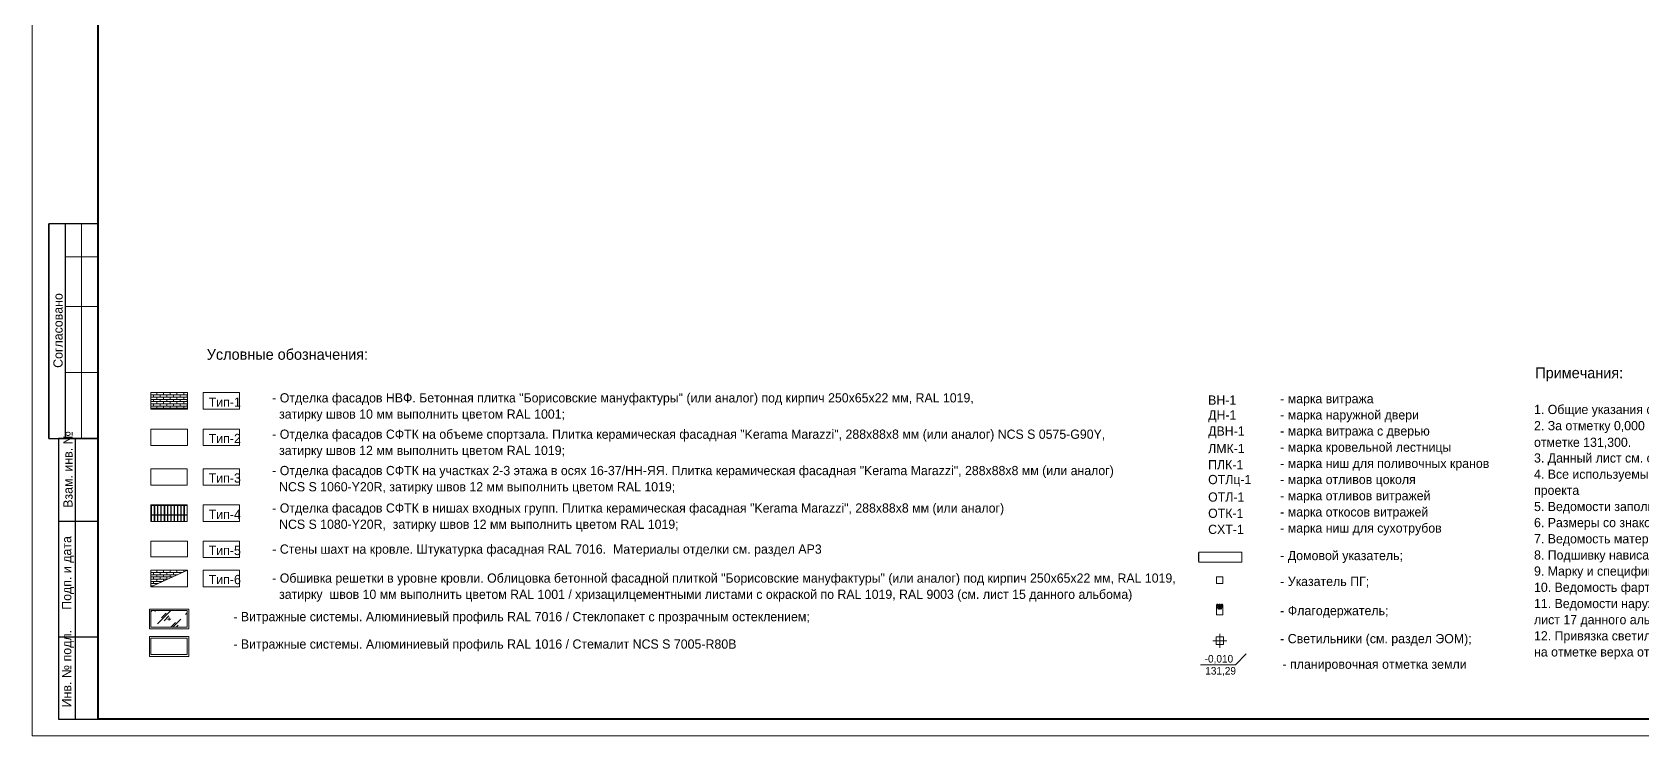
# Model space of a CAD drawing. Header units: millimetres. Extents: x 2294 to 908349, y -83289 to 219220.
# Drawn here: x 817891 to 868243, y 157878 to 179874 of the extents above; entities that cross this region are included whole.
import ezdxf

# ---------------------------------------------------------------- set-up
doc = ezdxf.new("R2010")
doc.units = ezdxf.units.MM
doc.layers.add('PDF _Геометрия', color=7, linetype='Continuous')
doc.layers.add('PDF _Текст', color=7, linetype='Continuous')

msp = doc.modelspace()

# ---------------------------------------------------------------- linework, layer by layer
at = {"layer": 'PDF _Геометрия', "lineweight": 18}
msp.add_lwpolyline([(904737.1, 219219.5), (817891.4, 219219.5), (817891.4, 157877.6), (904737.1, 157877.6)], dxfattribs=at)
at = {"layer": 'PDF _Геометрия', "lineweight": 40}
msp.add_lwpolyline([(904230, 218703.7), (904230, 158393.4), (819954.8, 158393.4), (819954.8, 218703.7)], close=True, dxfattribs=at)
at = {"layer": 'PDF _Геометрия', "lineweight": 30}
for points in [[(819954.8, 173881.9), (818407.2, 173881.9), (818407.2, 167171.6), (819954.8, 167171.6), (818713.3, 167171.6), (818713.3, 158393.4), (819954.8, 158393.4)], [(818407.2, 167171.6), (818407.2, 173881.9)], [(818923.1, 173881.9), (818923.1, 167171.6)], [(819233.5, 167171.6), (819233.5, 158393.4)], [(818713.3, 164588), (819954.8, 164588)], [(818713.3, 160972.7), (819954.8, 160972.7)]]:
    msp.add_lwpolyline(points, dxfattribs=at)
at = {"layer": 'PDF _Геометрия', "lineweight": 9}
for points in [[(819438.9, 173881.9), (819438.9, 167171.6)], [(819954.8, 173881.9), (819954.8, 167171.6)], [(818923.1, 172850.2), (819954.8, 172850.2)], [(818923.1, 171302.7), (819954.8, 171302.7)], [(818923.1, 169235), (819954.8, 169235)], [(854389.7, 163604.4), (854385.3, 163600), (854380.9, 163591.3), (854380.9, 163582.5), (854380.9, 163342.1), (854380.9, 163333.3), (854385.3, 163324.6), (854389.7, 163320.2)], [(854389.7, 163582.5), (854389.7, 163342.1)], [(855688, 163617.5), (854415.9, 163617.5)], [(854415.9, 163307.1), (855688, 163307.1)], [(821602.9, 161750.8), (821642.2, 161790.2)], [(821729.6, 161768.3), (821747.1, 161790.2)], [(821812.7, 161374.9), (822228, 161790.2)], [(821935.1, 161562.8), (822079.4, 161707.1)], [(822691.4, 161667.8), (822743.9, 161720.2)], [(854949.2, 161969.4), (854936.1, 161969.4), (854936.1, 161663.4), (855141.6, 161663.4), (855141.6, 161969.4), (855124.1, 161969.4)], [(854949.2, 161978.1), (854984.2, 161851.4), (854984.2, 161847), (854988.6, 161842.6), (854993, 161838.2), (854997.3, 161838.2), (855001.7, 161838.2), (855006.1, 161842.6), (855010.4, 161847), (855010.4, 161851.4), (855014.8, 161851.4), (855014.8, 161855.7), (855010.4, 161860.1), (854979.8, 161986.9)], [(855023.6, 161969.4), (854984.2, 161969.4)], [(855001.7, 161938.8), (855001.7, 161943.2), (855001.7, 161947.5), (854997.3, 161947.5), (854993, 161947.5), (854993, 161943.2), (854993, 161938.8)], [(854997.3, 161916.9), (855001.7, 161943.2)], [(855023.6, 161982.5), (855023.6, 161855.7)], [(855054.2, 161860.1), (855054.2, 161855.7), (855054.2, 161851.4), (855049.8, 161847), (855049.8, 161842.6), (855045.4, 161842.6), (855041, 161838.2), (855036.7, 161838.2), (855032.3, 161842.6), (855027.9, 161842.6), (855027.9, 161847), (855023.6, 161851.4), (855023.6, 161855.7), (855023.6, 161860.1)], [(855054.2, 161855.7), (855054.2, 161982.5)], [(855093.5, 161969.4), (855054.2, 161969.4)], [(855097.9, 161986.9), (855062.9, 161860.1)], [(855067.3, 161860.1), (855062.9, 161860.1), (855062.9, 161855.7), (855062.9, 161851.4), (855067.3, 161851.4), (855067.3, 161847), (855071.6, 161842.6), (855076, 161838.2), (855080.4, 161838.2), (855084.8, 161838.2), (855089.1, 161842.6), (855093.5, 161847), (855093.5, 161851.4), (855128.5, 161978.1)], [(855084.8, 161938.8), (855084.8, 161943.2), (855084.8, 161947.5), (855080.4, 161947.5), (855076, 161947.5), (855076, 161943.2), (855076, 161938.8)], [(855076, 161943.2), (855080.4, 161916.9)], [(822018.2, 161475.4), (822166.8, 161624)], [(822123.1, 161527.9), (822223.6, 161527.9)], [(822171.2, 161580.3), (822171.2, 161479.8)], [(822228, 161269.9), (822372.3, 161418.6)], [(822293.6, 161269.9), (822542.8, 161519.1)], [(822398.5, 161269.9), (822459.7, 161331.1)], [(854826.8, 160850.3), (855264, 160850.3)], [(855045.4, 161060.1), (855045.4, 160627.3)], [(855862.9, 160443.7), (855539.4, 160102.7)], [(855539.4, 160098.4), (854433.4, 160098.4)]]:
    msp.add_lwpolyline(points, dxfattribs=at)
for points in [[(822748.2, 168605.4), (821607.2, 168605.4), (821607.2, 168089.6), (822748.2, 168089.6)], [(824378.8, 168605.4), (824378.8, 168089.6), (823242.2, 168089.6), (823242.2, 168605.4)], [(821607.2, 167468.8), (821607.2, 166953), (822748.2, 166953), (822748.2, 167468.8)], [(824378.8, 167468.8), (824378.8, 166953), (823242.2, 166953), (823242.2, 167468.8)], [(821607.2, 166227.3), (821607.2, 165711.5), (822743.9, 165711.5), (822743.9, 166227.3)], [(824378.8, 166227.3), (824378.8, 165711.5), (823242.2, 165711.5), (823242.2, 166227.3)], [(821607.2, 165095.1), (821607.2, 164574.9), (822743.9, 164574.9), (822743.9, 165095.1)], [(824378.8, 165095.1), (824378.8, 164574.9), (823242.2, 164574.9), (823242.2, 165095.1)], [(822748.2, 163958.5), (821607.2, 163958.5), (821607.2, 163468.8), (822748.2, 163468.8)], [(824378.8, 163967.2), (824378.8, 163451.4), (823242.2, 163451.4), (823242.2, 163967.2)], [(855731.7, 163617.5), (854389.7, 163617.5), (854389.7, 163307.1), (855731.7, 163307.1)], [(822748.2, 163053.5), (821607.2, 163053.5), (821607.2, 162537.7)], [(821607.2, 162537.7), (822748.2, 162537.7), (822748.2, 163053.5)], [(824378.8, 163053.5), (824378.8, 162537.7), (823242.2, 162537.7), (823242.2, 163053.5)], [(855141.6, 162843.7), (854936.1, 162843.7), (854936.1, 162638.2), (855141.6, 162638.2)], [(854936.1, 162638.2), (855141.6, 162638.2), (855141.6, 162843.7), (854936.1, 162843.7)], [(822791.9, 161217.5), (822791.9, 161838.2), (821563.5, 161838.2), (821563.5, 161217.5)], [(822743.9, 161269.9), (822743.9, 161790.2), (821602.9, 161790.2), (821602.9, 161269.9)], [(854966.7, 161995.6), (854962.4, 161995.6), (854958, 161991.3), (854953.6, 161991.3), (854953.6, 161986.9), (854949.2, 161982.5), (854949.2, 161978.1), (854949.2, 161973.8), (854953.6, 161969.4), (854958, 161969.4), (854962.4, 161965), (854966.7, 161969.4), (854971.1, 161969.4), (854975.5, 161969.4), (854979.8, 161973.8), (854979.8, 161978.1), (854979.8, 161982.5), (854979.8, 161986.9), (854975.5, 161991.3), (854971.1, 161991.3), (854971.1, 161995.6)], [(855036.7, 161995.6), (855032.3, 161991.3), (855027.9, 161991.3), (855023.6, 161986.9), (855023.6, 161982.5), (855023.6, 161978.1), (855023.6, 161973.8), (855027.9, 161969.4), (855032.3, 161969.4), (855036.7, 161969.4), (855036.7, 161965), (855041, 161969.4), (855045.4, 161969.4), (855049.8, 161969.4), (855054.2, 161973.8), (855054.2, 161978.1), (855054.2, 161982.5), (855054.2, 161986.9), (855049.8, 161991.3), (855045.4, 161991.3), (855041, 161995.6)], [(855111, 161995.6), (855106.6, 161995.6), (855102.2, 161991.3), (855097.9, 161986.9), (855097.9, 161982.5), (855097.9, 161978.1), (855097.9, 161973.8), (855102.2, 161969.4), (855106.6, 161969.4), (855111, 161969.4), (855115.4, 161965), (855115.4, 161969.4), (855119.7, 161969.4), (855124.1, 161969.4), (855124.1, 161973.8), (855128.5, 161978.1), (855128.5, 161982.5), (855124.1, 161986.9), (855124.1, 161991.3), (855119.7, 161991.3), (855115.4, 161995.6)], [(822791.9, 160360.7), (822791.9, 160981.4), (821563.5, 160981.4), (821563.5, 160360.7)], [(822743.9, 160417.5), (822743.9, 160933.3), (821602.9, 160933.3), (821602.9, 160417.5)], [(855159.1, 160972.7), (854931.8, 160972.7), (854931.8, 160732.2), (855159.1, 160732.2)]]:
    msp.add_lwpolyline(points, close=True, dxfattribs=at)
at = {"layer": 'PDF _Геометрия', "color": 250, "lineweight": 9, "true_color": 0x424240}
for points in [[(821607.2, 168535.5), (822748.2, 168535.5)], [(821607.2, 168465.6), (822748.2, 168465.6)], [(821607.2, 168395.6), (822748.2, 168395.6)], [(821607.2, 168325.7), (822748.2, 168325.7)], [(821607.2, 168255.7), (822748.2, 168255.7)], [(821607.2, 168185.8), (822748.2, 168185.8)], [(821685.9, 168605.4), (821685.9, 168605.4)], [(821685.9, 168465.6), (821685.9, 168535.5)], [(821685.9, 168325.7), (821685.9, 168395.6)], [(821685.9, 168185.8), (821685.9, 168255.7)], [(821790.8, 168535.5), (821790.8, 168605.4)], [(821790.8, 168395.6), (821790.8, 168465.6)], [(821790.8, 168255.7), (821790.8, 168325.7)], [(821790.8, 168115.8), (821790.8, 168185.8)], [(821895.8, 168605.4), (821895.8, 168605.4)], [(821895.8, 168465.6), (821895.8, 168535.5)], [(821895.8, 168325.7), (821895.8, 168395.6)], [(821895.8, 168185.8), (821895.8, 168255.7)], [(822000.7, 168535.5), (822000.7, 168605.4)], [(822000.7, 168395.6), (822000.7, 168465.6)], [(822000.7, 168255.7), (822000.7, 168325.7)], [(822000.7, 168115.8), (822000.7, 168185.8)], [(822105.6, 168605.4), (822105.6, 168605.4)], [(822105.6, 168465.6), (822105.6, 168535.5)], [(822105.6, 168325.7), (822105.6, 168395.6)], [(822105.6, 168185.8), (822105.6, 168255.7)], [(822210.5, 168535.5), (822210.5, 168605.4)], [(822210.5, 168395.6), (822210.5, 168465.6)], [(822210.5, 168255.7), (822210.5, 168325.7)], [(822210.5, 168115.8), (822210.5, 168185.8)], [(822315.4, 168605.4), (822315.4, 168605.4)], [(822315.4, 168465.6), (822315.4, 168535.5)], [(822315.4, 168325.7), (822315.4, 168395.6)], [(822315.4, 168185.8), (822315.4, 168255.7)], [(822420.4, 168535.5), (822420.4, 168605.4)], [(822420.4, 168395.6), (822420.4, 168465.6)], [(822420.4, 168255.7), (822420.4, 168325.7)], [(822420.4, 168115.8), (822420.4, 168185.8)], [(822525.3, 168605.4), (822525.3, 168605.4)], [(822525.3, 168465.6), (822525.3, 168535.5)], [(822525.3, 168325.7), (822525.3, 168395.6)], [(822525.3, 168185.8), (822525.3, 168255.7)], [(822630.2, 168535.5), (822630.2, 168605.4)], [(822630.2, 168395.6), (822630.2, 168465.6)], [(822630.2, 168255.7), (822630.2, 168325.7)], [(822630.2, 168115.8), (822630.2, 168185.8)], [(822735.1, 168605.4), (822735.1, 168605.4)], [(822735.1, 168465.6), (822735.1, 168535.5)], [(822735.1, 168325.7), (822735.1, 168395.6)], [(822735.1, 168185.8), (822735.1, 168255.7)], [(821607.2, 168115.8), (822748.2, 168115.8)], [(821685.9, 168089.6), (821685.9, 168115.8)], [(821895.8, 168089.6), (821895.8, 168115.8)], [(822105.6, 168089.6), (822105.6, 168115.8)], [(822315.4, 168089.6), (822315.4, 168115.8)], [(822525.3, 168089.6), (822525.3, 168115.8)], [(822735.1, 168089.6), (822735.1, 168115.8)], [(821607.2, 162983.6), (822590.8, 162983.6)], [(821607.2, 162913.7), (822437.8, 162913.7)], [(821607.2, 162843.7), (822284.8, 162843.7)], [(821607.2, 162773.8), (822131.8, 162773.8)], [(821607.2, 162703.8), (821974.5, 162703.8)], [(821685.9, 163053.5), (821685.9, 163053.5)], [(821685.9, 162913.7), (821685.9, 162983.6)], [(821685.9, 162773.8), (821685.9, 162843.7)], [(821685.9, 162633.9), (821685.9, 162703.8)], [(821790.8, 162983.6), (821790.8, 163053.5)], [(821790.8, 162843.7), (821790.8, 162913.7)], [(821790.8, 162703.8), (821790.8, 162773.8)], [(821895.8, 163053.5), (821895.8, 163053.5)], [(821895.8, 162913.7), (821895.8, 162983.6)], [(821895.8, 162773.8), (821895.8, 162843.7)], [(821895.8, 162668.8), (821895.8, 162703.8)], [(822000.7, 162983.6), (822000.7, 163053.5)], [(822000.7, 162843.7), (822000.7, 162913.7)], [(822000.7, 162716.9), (822000.7, 162773.8)], [(822105.6, 163053.5), (822105.6, 163053.5)], [(822105.6, 162913.7), (822105.6, 162983.6)], [(822105.6, 162773.8), (822105.6, 162843.7)], [(822210.5, 162983.6), (822210.5, 163053.5)], [(822210.5, 162843.7), (822210.5, 162913.7)], [(822315.4, 163053.5), (822315.4, 163053.5)], [(822315.4, 162913.7), (822315.4, 162983.6)], [(822420.4, 162983.6), (822420.4, 163053.5)], [(822420.4, 162909.3), (822420.4, 162913.7)], [(822525.3, 163053.5), (822525.3, 163053.5)], [(822525.3, 162957.4), (822525.3, 162983.6)], [(822630.2, 163001.1), (822630.2, 163053.5)], [(822735.1, 163053.5), (822735.1, 163053.5)], [(821607.2, 162633.9), (821821.4, 162633.9)], [(821607.2, 162563.9), (821668.4, 162563.9)], [(821790.8, 162620.8), (821790.8, 162633.9)]]:
    msp.add_lwpolyline(points, dxfattribs=at)
at = {"layer": 'PDF _Геометрия', "color": 253, "lineweight": 9, "true_color": 0xada188}
for points in [[(821607.2, 165082), (821607.2, 165082)], [(821607.2, 164784.7), (821607.2, 164784.7)], [(821607.2, 164771.6), (821607.2, 164771.6)], [(821620.4, 165095.1), (821620.4, 165095.1)], [(821712.2, 164574.9), (821712.2, 164771.6), (821620.4, 164771.6), (821620.4, 164574.9)], [(821712.2, 165095.1), (821712.2, 165095.1)], [(821725.3, 165095.1), (821725.3, 165095.1)], [(821812.7, 164574.9), (821812.7, 164771.6), (821725.3, 164771.6), (821725.3, 164574.9)], [(821812.7, 165095.1), (821812.7, 165095.1)], [(821825.8, 165095.1), (821825.8, 165095.1)], [(821917.6, 164574.9), (821917.6, 164771.6), (821825.8, 164771.6), (821825.8, 164574.9)], [(821917.6, 165095.1), (821917.6, 165095.1)], [(821930.7, 165095.1), (821930.7, 165095.1)], [(822022.5, 164574.9), (822022.5, 164771.6), (821930.7, 164771.6), (821930.7, 164574.9)], [(822022.5, 165095.1), (822022.5, 165095.1)], [(822035.7, 165095.1), (822035.7, 165095.1)], [(822123.1, 164574.9), (822123.1, 164771.6), (822035.7, 164771.6), (822035.7, 164574.9)], [(822123.1, 165095.1), (822123.1, 165095.1)], [(822136.2, 165095.1), (822136.2, 165095.1)], [(822228, 164574.9), (822228, 164771.6), (822136.2, 164771.6), (822136.2, 164574.9)], [(822228, 165095.1), (822228, 165095.1)], [(822241.1, 165095.1), (822241.1, 165095.1)], [(822332.9, 164574.9), (822332.9, 164771.6), (822241.1, 164771.6), (822241.1, 164574.9)], [(822332.9, 165095.1), (822332.9, 165095.1)], [(822341.7, 165095.1), (822341.7, 165095.1)], [(822433.5, 164574.9), (822433.5, 164771.6), (822341.7, 164771.6), (822341.7, 164574.9)], [(822433.5, 165095.1), (822433.5, 165095.1)], [(822446.6, 165095.1), (822446.6, 165095.1)], [(822538.4, 164574.9), (822538.4, 164771.6), (822446.6, 164771.6), (822446.6, 164574.9)], [(822538.4, 165095.1), (822538.4, 165095.1)], [(822551.5, 165095.1), (822551.5, 165095.1)], [(822638.9, 164574.9), (822638.9, 164771.6), (822551.5, 164771.6), (822551.5, 164574.9)], [(822638.9, 165095.1), (822638.9, 165095.1)], [(822652, 165095.1), (822652, 165095.1)], [(822743.9, 164784.7), (822652, 164784.7), (822652, 165082), (822743.9, 165082)], [(822652, 164574.9), (822652, 164771.6), (822743.9, 164771.6)]]:
    msp.add_lwpolyline(points, dxfattribs=at)
for points in [[(821620.4, 165082), (821620.4, 164784.7), (821712.2, 164784.7), (821712.2, 165082)], [(821725.3, 165082), (821725.3, 164784.7), (821812.7, 164784.7), (821812.7, 165082)], [(821825.8, 165082), (821825.8, 164784.7), (821917.6, 164784.7), (821917.6, 165082)], [(821930.7, 165082), (821930.7, 164784.7), (822022.5, 164784.7), (822022.5, 165082)], [(822035.7, 165082), (822035.7, 164784.7), (822123.1, 164784.7), (822123.1, 165082)], [(822136.2, 165082), (822136.2, 164784.7), (822228, 164784.7), (822228, 165082)], [(822241.1, 165082), (822241.1, 164784.7), (822332.9, 164784.7), (822332.9, 165082)], [(822341.7, 165082), (822341.7, 164784.7), (822433.5, 164784.7), (822433.5, 165082)], [(822446.6, 165082), (822446.6, 164784.7), (822538.4, 164784.7), (822538.4, 165082)], [(822551.5, 165082), (822551.5, 164784.7), (822638.9, 164784.7), (822638.9, 165082)]]:
    msp.add_lwpolyline(points, close=True, dxfattribs=at)

# ---------------------------------------------------------------- texts
at = {"layer": 'PDF _Текст', "char_height": 289.45, "attachment_point": 4, "rotation": 90, "style": ''}
for s, insert in [('Согласовано', (818700.9, 169380.3)), ('Взам. инв. №', (819011.3, 165004.5)), ('Подп. и дата', (819011.3, 161817.7)), ('Инв. № подл.', (819011.3, 158766.4))]:
    msp.add_mtext(s, dxfattribs=dict(at, insert=insert))
at = {"layer": 'PDF _Текст', "attachment_point": 4, "style": ''}
for s, insert, char_height in [('Условные обозначения:', (823351.4, 169799.1), 337.88), ('Примечания:', (864911, 169174), 337.88), ('Тип-1', (823412.6, 168308.5), 289.45), ('- Отделка фасадов НВФ. Бетонная плитка "Борисовские мануфактуры" (или аналог) под кирпич 250х65х22 мм, RAL 1019,', (825401.6, 168399.8), 288.1177), ('ВН-1      ', (854677.4, 168373.8), 288.57), ('- марка витража', (856933.1, 168373.8), 288.572), ('1. Общие указания см. лист 1 данного альбома.', (864871.7, 168037.1), 288.462), ('  затирку швов 10 мм выполнить цветом RAL 1001;', (825401.6, 167892.7), 288.118), ('ДН-1', (854677.4, 167866.7), 288.57), ('- марка наружной двери', (856933.1, 167866.7), 288.572), ('2. За отметку 0,000 принята отметка верха чистого пола первого этажа, соответствующая абсолютной', (864871.7, 167530), 288.462), ('Тип-2', (823412.6, 167171.9), 289.45), ('- Отделка фасадов СФТК на объеме спортзала. Плитка керамическая фасадная "Kerama Marazzi", 288х88х8 мм (или аналог) NCS S 0575-G90Y,', (825401.6, 167263.3), 288.1177), ('ДВН-1        ', (854677.4, 167364), 288.572), ('- марка витража с дверью', (856933.1, 167364), 288.572), ('отметке 131,300.', (864871.7, 167027.3), 288.462), ('  затирку швов 12 мм выполнить цветом RAL 1019;', (825401.6, 166756.2), 288.118), ('ЛМК-1   ', (854677.4, 166856.9), 288.57), ('- марка кровельной лестницы', (856933.1, 166856.9), 288.572), ('3. Данный лист см. совместно с альбомами АР1.1, АР1.2, АР3, АР5.1, разделом КЖ.', (864871.7, 166520.2), 288.462), ('- Отделка фасадов СФТК на участках 2-3 этажа в осях 16-37/НН-ЯЯ. Плитка керамическая фасадная "Kerama Marazzi", 288х88х8 мм (или аналог)', (825401.6, 166126.7), 288.1177), ('ПЛК-1', (854677.4, 166349.8), 288.57), ('- марка ниш для поливочных кранов', (856933.1, 166349.8), 288.572), ('4. Все используемые материалы, а также образцы покраски согласовываются с архитекторами-авторами', (864871.7, 166013.1), 288.462), ('Тип-3', (823412.6, 165934.8), 289.45), ('  NCS S 1060-Y20R, затирку швов 12 мм выполнить цветом RAL 1019;', (825401.6, 165619.6), 288.118), ('ОТЛц-1', (854677.4, 165847), 288.57), ('- марка отливов цоколя', (856933.1, 165847), 288.572), ('- Отделка фасадов СФТК в нишах входных групп. Плитка керамическая фасадная "Kerama Marazzi", 288х88х8 мм (или аналог)', (825401.6, 164955.1), 288.1177), ('ОТЛ-1', (854677.4, 165339.9), 288.57), ('- марка отливов витражей', (856933.1, 165339.9), 288.572), ('проекта', (864871.7, 165510.4), 288.46), ('5. Ведомости заполнения оконных, витражных и дверных проемов смотреть в альбоме АР5.1.', (864871.7, 165003.3), 288.462), ('Тип-4', (823412.6, 164798.2), 289.45), ('ОТК-1', (854677.4, 164832.8), 288.57), ('- марка откосов витражей', (856933.1, 164832.8), 288.572), ('6. Размеры со знаком "*" уточнять по месту.', (864871.7, 164500.6), 288.462), ('  NCS S 1080-Y20R,  затирку швов 12 мм выполнить цветом RAL 1019;', (825401.6, 164448), 288.118), ('СХТ-1', (854677.4, 164330.1), 288.57), ('- марка ниш для сухотрубов', (856933.1, 164330.1), 288.572), ('7. Ведомость материалов отделки фасада см. лист 17 данного альбома.', (864871.7, 163993.5), 288.462), ('Тип-5', (823412.6, 163670.4), 289.45), ('- Стены шахт на кровле. Штукатурка фасадная RAL 7016.  Материалы отделки см. раздел АР3', (825401.6, 163670.4), 289.45), ('- Домовой указатель;', (856933.1, 163469.3), 289.45), ('8. Подшивку нависающих частей входов выполнить из наружных плит АКВАПАНЕЛЬ.', (864871.7, 163486.4), 288.462), ('9. Марку и спецификации вентиляционных решеток см. раздел ОВ', (864871.7, 162983.7), 288.462), ('Тип-6', (823412.6, 162761.1), 289.45), ('- Обшивка решетки в уровне кровли. Облицовка бетонной фасадной плиткой "Борисовские мануфактуры" (или аналог) под кирпич 250х65х22 мм, RAL 1019,  ', (825401.6, 162765), 288.1177), ('- Указатель ПГ;', (856933.1, 162678.1), 289.45), ('10. Ведомость фартуков парапета см. альбом АР3.', (864871.7, 162476.6), 288.462), ('  затирку  швов 10 мм выполнить цветом RAL 1001 / хризацилцементными листами с окраской по RAL 1019, RAL 9003 (см. лист 15 данного альбома)', (825401.5, 162257.9), 288.1177), ('11. Ведомости наружных откосов, отливов, металлических элементов фасада и деформационных швов см.', (864871.7, 161969.5), 288.462), ('- Витражные системы. Алюминиевый профиль RAL 7016 / Стеклопакет с прозрачным остеклением;', (824182, 161559), 289.45), ('- Флагодержатель;', (856933.1, 161746.9), 289.45), ('лист 17 данного альбома.', (864871.7, 161466.7), 288.462), ('12. Привязка светильника по горизонтали указана по центру светильника. Верх светильника выполнить', (864871.7, 160959.7), 288.462), ('- Витражные системы. Алюминиевый профиль RAL 1016 / Стемалит NCS S 7005-R80B', (824182, 160702.1), 289.45), ('- Светильники (см. раздел ЭОМ);', (856933.1, 160872.3), 288.572), ('на отметке верха откоса витража/двери.', (864871.7, 160456.9), 288.462), ('-0,010', (854568.1, 160263), 235.29), ('- планировочная отметка земли', (857003, 160072.7), 289.45), ('131,29', (854585.6, 159887), 235.29)]:
    msp.add_mtext(s, dxfattribs=dict(at, insert=insert, char_height=char_height))

doc.saveas('drawing.dxf')
